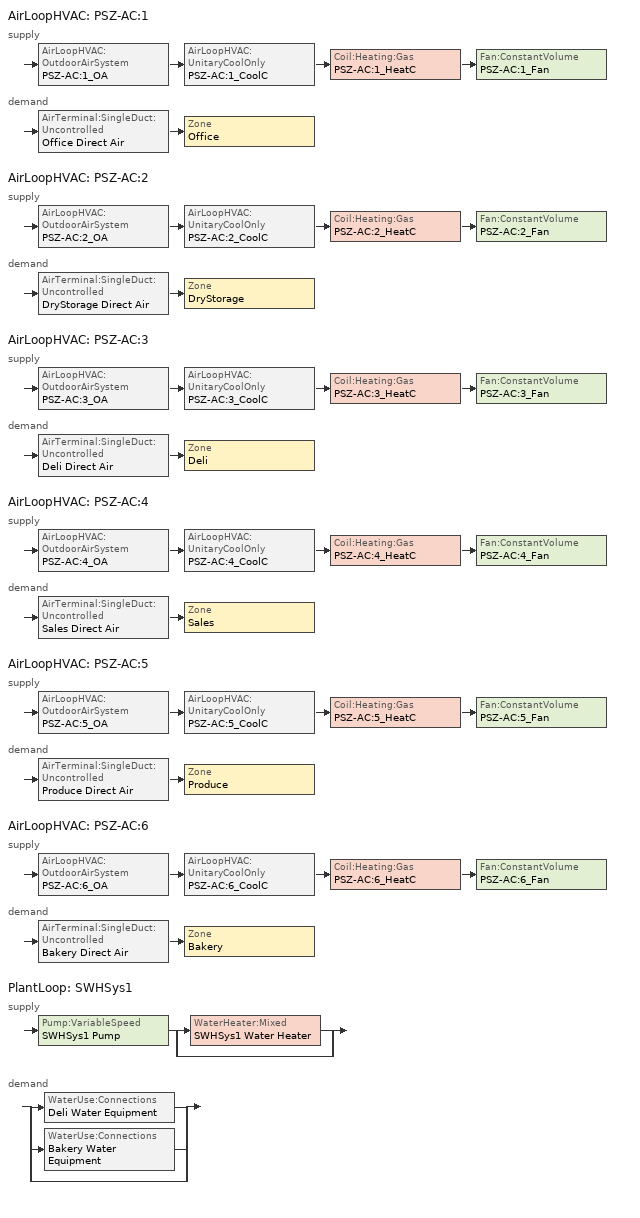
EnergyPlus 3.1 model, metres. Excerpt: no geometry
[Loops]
AirLoopHVAC 'PSZ-AC:1'
 supply: AirLoopHVAC:OutdoorAirSystem 'PSZ-AC:1_OA' > AirLoopHVAC:UnitaryCoolOnly 'PSZ-AC:1_CoolC' > Coil:Heating:Gas 'PSZ-AC:1_HeatC' > Fan:ConstantVolume 'PSZ-AC:1_Fan'
 demand: AirTerminal:SingleDuct:Uncontrolled 'Office Direct Air' > Zone 'Office'
AirLoopHVAC 'PSZ-AC:2'
 supply: AirLoopHVAC:OutdoorAirSystem 'PSZ-AC:2_OA' > AirLoopHVAC:UnitaryCoolOnly 'PSZ-AC:2_CoolC' > Coil:Heating:Gas 'PSZ-AC:2_HeatC' > Fan:ConstantVolume 'PSZ-AC:2_Fan'
 demand: AirTerminal:SingleDuct:Uncontrolled 'DryStorage Direct Air' > Zone 'DryStorage'
AirLoopHVAC 'PSZ-AC:3'
 supply: AirLoopHVAC:OutdoorAirSystem 'PSZ-AC:3_OA' > AirLoopHVAC:UnitaryCoolOnly 'PSZ-AC:3_CoolC' > Coil:Heating:Gas 'PSZ-AC:3_HeatC' > Fan:ConstantVolume 'PSZ-AC:3_Fan'
 demand: AirTerminal:SingleDuct:Uncontrolled 'Deli Direct Air' > Zone 'Deli'
AirLoopHVAC 'PSZ-AC:4'
 supply: AirLoopHVAC:OutdoorAirSystem 'PSZ-AC:4_OA' > AirLoopHVAC:UnitaryCoolOnly 'PSZ-AC:4_CoolC' > Coil:Heating:Gas 'PSZ-AC:4_HeatC' > Fan:ConstantVolume 'PSZ-AC:4_Fan'
 demand: AirTerminal:SingleDuct:Uncontrolled 'Sales Direct Air' > Zone 'Sales'
AirLoopHVAC 'PSZ-AC:5'
 supply: AirLoopHVAC:OutdoorAirSystem 'PSZ-AC:5_OA' > AirLoopHVAC:UnitaryCoolOnly 'PSZ-AC:5_CoolC' > Coil:Heating:Gas 'PSZ-AC:5_HeatC' > Fan:ConstantVolume 'PSZ-AC:5_Fan'
 demand: AirTerminal:SingleDuct:Uncontrolled 'Produce Direct Air' > Zone 'Produce'
AirLoopHVAC 'PSZ-AC:6'
 supply: AirLoopHVAC:OutdoorAirSystem 'PSZ-AC:6_OA' > AirLoopHVAC:UnitaryCoolOnly 'PSZ-AC:6_CoolC' > Coil:Heating:Gas 'PSZ-AC:6_HeatC' > Fan:ConstantVolume 'PSZ-AC:6_Fan'
 demand: AirTerminal:SingleDuct:Uncontrolled 'Bakery Direct Air' > Zone 'Bakery'
PlantLoop 'SWHSys1'
 supply: Pump:VariableSpeed 'SWHSys1 Pump' > split
  | WaterHeater:Mixed 'SWHSys1 Water Heater'
  | bypass
 demand: split
  | WaterUse:Connections 'Deli Water Equipment'
  | WaterUse:Connections 'Bakery Water Equipment'
  | bypass
[ComponentCost:LineItem]
Name | Line Item Type | Item | Cost per Each | Quantity | Cost per Unit of Output Capacity
Infiltration:Office | General | Office | 1 | 0.0617
People:Office | General | Office | 1 | 4.7797
LIGHTING EQUIP:Office | Lights | Office |  |  | 1
ElectricEquipment:Office:MiscPlug | General | Office | 1 | 0.717
Infiltration:DryStorage | General | DryStorage | 1 | 0.3371
People:DryStorage | General | DryStorage | 1 | 22.3258
LIGHTING EQUIP:DryStorage | Lights | DryStorage |  |  | 1
ElectricEquipment:DryStorage:MiscPlug | General | DryStorage | 1 | 5.0186
Infiltration:Deli | General | Deli | 1 | 0.1104
People:Deli | General | Deli | 1 | 19.3483
LIGHTING EQUIP:Deli | Lights | Deli |  |  | 1
ElectricEquipment:Deli:MiscPlug | General | Deli | 1 | 12.0899
GasEquipment:Deli:MiscGas | General | Deli | 1 | 6.0449
Infiltration:Sales | General | Sales | 1 | 0.7876
People:Sales | General | Sales | 1 | 200.1773
LIGHTING EQUIP:Sales | Lights | Sales |  |  | 1
ElectricEquipment:Sales:MiscPlug | General | Sales | 1 | 12.5082
Infiltration:Produce | General | Produce | 1 | 0.3253
People:Produce | General | Produce | 1 | 61.2485
LIGHTING EQUIP:Produce | Lights | Produce |  |  | 1
ElectricEquipment:Produce:MiscPlug | General | Produce | 1 | 3.8271
Infiltration:Bakery | General | Bakery | 1 | 0.1204
People:Bakery | General | Bakery | 1 | 17.9984
LIGHTING EQUIP:Bakery | Lights | Bakery |  |  | 1
ElectricEquipment:Bakery:MiscPlug | General | Bakery | 1 | 5.6232
GasEquipment:Bakery:MiscGas | General | Bakery | 1 | 11.2464
[Sizing:Zone] Zone Cooling Design Supply Air Temperature {C}=14; Zone Heating Design Supply Air Temperature {C}=40; Zone Cooling Design Supply Air Humidity Ratio {kg-H20/kg-air}=0.0085; Zone Heating Design Supply Air Humidity Ratio {kg-H20/kg-air}=0.008; Outdoor Air Method=Flow/Zone; Outside Air Flow per Zone Floor Area {(m3/s)/m2}=0; Cooling Design Air Flow Method {Flow/Zone | DesignDay | DesignDayWithLimit}=DesignDayWithLimit; Cooling Minimum Air Flow Fraction=0; Heating Design Air Flow Method {Flow/Zone | DesignDay}=DesignDay; Heating Design Air Flow Rate=0
Name | Outside Air Flow per Zone {m3/s} | Cooling Minimum Air Flow
Office | 0.00477969 | 0
DryStorage | 0.932834 | 0
Deli | 0.337078 | 0
Sales | 3.48741 | 0
Produce | 1.06705 | 0
Bakery | 0.156781 | 1.17987
[ZoneControl:Thermostat] Control Type Schedule=Dual Zone Control Type Sched
Name | Zone | Control 1
Office Thermostat | Office | Office DualSPSched
DryStorage Thermostat | DryStorage | DryStorage DualSPSched
Deli Thermostat | Deli | Deli DualSPSched
Sales Thermostat | Sales | Sales DualSPSched
Produce Thermostat | Produce | Produce DualSPSched
Bakery Thermostat | Bakery | Bakery DualSPSched
[ThermostatSetpoint:DualSetpoint] Heating Setpoint Temperature Schedule=HTGSETP_SCH; Cooling Setpoint Temperature Schedule=CLGSETP_SCH
Office DualSPSched; DryStorage DualSPSched; Deli DualSPSched; Sales DualSPSched; Produce DualSPSched; Bakery DualSPSched
[Zone equipment]
Office: Office Direct Air
DryStorage: DryStorage Direct Air
Deli: Deli Direct Air
Sales: Sales Direct Air
Produce: Produce Direct Air
Bakery: Bakery Exhaust Fan, Bakery Direct Air
[AirTerminal:SingleDuct:Uncontrolled] Availability Schedule=ALWAYS_ON; Maximum Air Flow Rate {m3/s}=AUTOSIZE
Office Direct Air; DryStorage Direct Air; Deli Direct Air; Sales Direct Air; Produce Direct Air; Bakery Direct Air
[SetpointManager:SingleZone:Reheat] Control Variable=Temperature; Minimum Supply Air Temperature C=10; Maximum Supply Air Temperature C=50
Name | Control Zone | Setpoint Node or NodeList
SupAirTemp MngrOffice | Office | PSZ-AC:1 Supply Equipment Outlet Node
SupAirTemp MngrDryStorage | DryStorage | PSZ-AC:2 Supply Equipment Outlet Node
SupAirTemp MngrDeli | Deli | PSZ-AC:3 Supply Equipment Outlet Node
SupAirTemp MngrSales | Sales | PSZ-AC:4 Supply Equipment Outlet Node
SupAirTemp MngrProduce | Produce | PSZ-AC:5 Supply Equipment Outlet Node
SupAirTemp MngrBakery | Bakery | PSZ-AC:6 Supply Equipment Outlet Node
[WaterUse:Connections]
Name | Water Use Equipment 1
Deli Water Equipment | Deli Water Equipment
Bakery Water Equipment | Bakery Water Equipment
[WaterUse:Equipment] Peak Flow Rate {m3/s}=5.25E-6; Flow Rate Fraction Schedule=BLDG_SWH_SCH
Name | Target Temperature Schedule | Hot Water Supply Temperature Schedule Name  {C} | Zone | Sensible Fraction Schedule | Latent Fraction Schedule
Deli Water Equipment | Deli Water Equipment Temp Sched | Deli Water Equipment Hot Supply Temp Sched | Deli | Deli Water Equipment Sensible fract sched | Deli Water Equipment Latent fract sched
Bakery Water Equipment | Bakery Water Equipment Temp Sched | Bakery Water Equipment Hot Supply Temp Sched | Bakery | Bakery Water Equipment Sensible fract sched | Bakery Water Equipment Latent fract sched
[Refrigeration:Case] Availablility Schedule=ALWAYS_ON; Rated Ambient Temperature {C}=23.88; Rated Ambient Relative Humidity {%}=55; Latent Case Credit Curve Type=CaseTemperatureMethod; Case Lighting Schedule=BLDG_LIGHT_SCH; Fraction Of Lighting Energy To Case=1; Minimum Anti-Sweat Heater Power per Unit Length {W/m}=0; Under Case HVAC Return Air Fraction=0
Name | Zone | Rated Total Cooling Capacity per Unit length {W/m} | Rated Latent Heat Ratio | Rated Runtime Fraction | Case Length {m} | Case Operating Temperature {C} | Latent Case Credit Curve | Standard Case Fan Power per Unit Length {W/m} | Operating Case Fan Power per Unit Length {W/m} | Standard Case Lighting Power per Unit Length {W/m} | Case Anti-Sweat Heater Power per Unit Length {W/m} | Anti-Sweat Heater Control Type {******} | Humidity At Zero Anti-Sweat Heater Energy {%} | Case Height {m} | Fraction of Anti-Sweat Heater Energy To Case | Case Defrost Power per Unit Length {W/m} | Case Defrost Type {*******} | Case Defrost Schedule | Case Defrost Drip-Down Schedule | Defrost Energy Correction Curve Type | Refrigerated Case Restocking Schedule | Case Credit Fraction Schedule | Case Defrost Type | Anti-Sweat Heater Control Type
Deli_Case:1_ MULTIDECKDIARYANDDELICASE | Deli | 1442.25 | 0.3 | 0.85 | 3 | 2.2 | Deli_Case:1_ MULTIDECKDIARYANDDELICASEMultiShelfVertical_LatentEnergyMult | 87.6 | 87.6 | 38.7 | 65.6 | None | 0 | 0 | 0.2 | 0 | OffCycle | Deli_Case:1_ MULTIDECKDIARYANDDELICASE_CaseDefrost2aDaySched | Deli_Case:1_ MULTIDECKDIARYANDDELICASE_CaseDripDown2aDaySched | None | Deli_Case:1_ MULTIDECKDIARYANDDELICASE_CaseStockingSched | Deli_Case:1_ MULTIDECKDIARYANDDELICASE_CaseCreditReduxSched
Deli_Case:2_WALKINFREEZER | Deli | 461.52 | 0.1 | 0.4 | 4.8 | 2.2 | Deli_Case:2_WALKINFREEZERSingleShelfHorizontal_LatentEnergyMult | 97.1 | 97.1 | 26.25 | 0 | None | 0 | 0 | 0 | 511.8 |  | Deli_Case:2_WALKINFREEZER_CaseDefrost2aDaySched | Deli_Case:2_WALKINFREEZER_CaseDripDown2aDaySched | None | Deli_Case:2_WALKINFREEZER_WalkInStockingSched | Deli_Case:2_WALKINFREEZER_CaseCreditReduxSched | ELECTRIC
Sales_Case:1_MEATDISPLAYCASE | Sales | 1442.25 | 0.1 | 0.85 | 33.58 | 2.2 | Sales_Case:1_MEATDISPLAYCASE_SingleShelfHorizontal_LatentEnergyMult | 87.6 | 87.6 | 38.7 | 65.6 | LINEAR | 35 | 1.5 | 0.2 | 443 |  | Sales_Case:1_MEATDISPLAYCASE_CaseDefrost2aDaySched | Sales_Case:1_MEATDISPLAYCASE_CaseDripDown2aDaySched |  | Sales_Case:1_MEATDISPLAYCASE_CaseStockingSched |  | ELECTRIC
Sales_Case:2_ MULTIDECKDIARYANDDELICASE | Sales | 1442.25 | 0.3 | 0.85 | 49.25 | 2.2 | Sales_Case:2_ MULTIDECKDIARYANDDELICASEMultiShelfVertical_LatentEnergyMult | 41 | 41 | 60 | 0 | None | 0 | 0 | 0.2 | 0 | OffCycle | Sales_Case:2_ MULTIDECKDIARYANDDELICASE_CaseDefrost2aDaySched | Sales_Case:2_ MULTIDECKDIARYANDDELICASE_CaseDripDown2aDaySched | None | Sales_Case:2_ MULTIDECKDIARYANDDELICASE_CaseStockingSched | Sales_Case:2_ MULTIDECKDIARYANDDELICASE_CaseCreditReduxSched
Sales_Case:3_GLASSDOORFROZENFOOD | Sales | 538.44 | 0.13 | 0.85 | 81.69 | -15 | Sales_Case:3_GLASSDOORFROZENFOODSingleShelfHorizontal_LatentEnergyMult | 65.6 | 65.6 | 108.3 | 233 |  | 1.5 | 1.5 | 0.2 | 1312 |  | Sales_Case:3_GLASSDOORFROZENFOOD_CaseDefrost2aDaySched | Sales_Case:3_GLASSDOORFROZENFOOD_CaseDripDown2aDaySched |  | Sales_Case:3_GLASSDOORFROZENFOOD_CaseStockingSched | Sales_Case:3_GLASSDOORFROZENFOOD_CaseCreditReduxSched | ELECTRIC | HeatBalanceMethod
Sales_Case:4_OPENWELLICECREAMDISPLAYCASE | Sales | 528.83 | 0.1 | 0.85 | 39.01 | -12 | Sales_Case:4_OPENWELLICECREAMDISPLAYCASESingleShelfHorizontal_LatentEnergyMult | 32.8 | 32.8 | 0 | 78.7 | LINEAR | 35 | 1.5 | 0.2 | 1378 |  | Sales_Case:4_OPENWELLICECREAMDISPLAYCASE_CaseDefrost2aDaySched | Sales_Case:4_OPENWELLICECREAMDISPLAYCASE_CaseDripDown2aDaySched | None | Sales_Case:4_OPENWELLICECREAMDISPLAYCASE_CaseStockingSched | Sales_Case:4_OPENWELLICECREAMDISPLAYCASE_CaseCreditReduxSched | ELECTRIC
Sales_Case:5_WALKINFREEZER | Sales | 461.52 | 0.1 | 0.4 | 10.44 | 2.2 | Sales_Case:5_WALKINFREEZERSingleShelfHorizontal_LatentEnergyMult | 97 | 97 | 26.25 | 0 | None | 0 | 0 | 0 | 511.8 |  | Sales_Case:5_WALKINFREEZER_CaseDefrost2aDaySched | Sales_Case:5_WALKINFREEZER_CaseDripDown2aDaySched | None | Sales_Case:5_WALKINFREEZER_WalkInStockingSched | Sales_Case:5_WALKINFREEZER_CaseCreditReduxSched | ELECTRIC
Sales_Case:6_WALKINFREEZER | Sales | 461.52 | 0.1 | 0.4 | 96.66 | 2.2 | Sales_Case:6_WALKINFREEZERSingleShelfHorizontal_LatentEnergyMult | 63 | 63 | 26.25 | 0 | None | 0 | 0 | 0 | 0 |  | Sales_Case:6_WALKINFREEZER_CaseDefrost2aDaySched | Sales_Case:6_WALKINFREEZER_CaseDripDown2aDaySched | None | Sales_Case:6_WALKINFREEZER_WalkInStockingSched | Sales_Case:6_WALKINFREEZER_CaseCreditReduxSched | NONE
Sales_Case:7_WALKINFREEZER | Sales | 615.36 | 0.1 | 0.4 | 38.1 | -23.3 | Sales_Case:7_WALKINFREEZERSingleShelfHorizontal_LatentEnergyMult | 105 | 105 | 26.25 | 0 | None | 0 | 0 | 0 | 761.15 |  | Sales_Case:7_WALKINFREEZER_CaseDefrost2aDaySched | Sales_Case:7_WALKINFREEZER_CaseDripDown2aDaySched | None | Sales_Case:7_WALKINFREEZER_WalkInStockingSched | Sales_Case:7_WALKINFREEZER_CaseCreditReduxSched | ELECTRIC
Produce_Case:1_ MULTIDECKDIARYANDDELICASE | Produce | 1442.25 | 0.3 | 0.85 | 30 | 2.2 | Produce_Case:1_ MULTIDECKDIARYANDDELICASEMultiShelfVertical_LatentEnergyMult | 41 | 41 | 60 | 0 | None | 0 | 0 | 0.2 | 0 | OffCycle | Produce_Case:1_ MULTIDECKDIARYANDDELICASE_CaseDefrost2aDaySched | Produce_Case:1_ MULTIDECKDIARYANDDELICASE_CaseDripDown2aDaySched | None | Produce_Case:1_ MULTIDECKDIARYANDDELICASE_CaseStockingSched | Produce_Case:1_ MULTIDECKDIARYANDDELICASE_CaseCreditReduxSched
Bakery_Case:1_WALKINFREEZER | Bakery | 461.52 | 0.1 | 0.4 | 2.4 | 2.2 | Bakery_Case:1_WALKINFREEZERSingleShelfHorizontal_LatentEnergyMult | 63 | 63 | 26.25 | 0 | None | 0 | 0 | 0 | 0 |  | Bakery_Case:1_WALKINFREEZER_CaseDefrost2aDaySched | Bakery_Case:1_WALKINFREEZER_CaseDripDown2aDaySched | None | Bakery_Case:1_WALKINFREEZER_WalkInStockingSched | Bakery_Case:1_WALKINFREEZER_CaseCreditReduxSched | NONE
[Refrigeration:CompressorRack]
RACKD: Heat Rejection Location {OUTDOORS | ZONE}=OUTDOORS; Design Compressor Rack COP {W/W}=1.3; Compressor Rack COP As Function Of Temperature Curve=RACKD_RackCOPfTCurve; Design Condenser Fan Power {W}=4500; Condenser Fan Power Function of Temperature Curve=RACKD_RackCondFanCurve2; Condenser Type=AIRCOOLED; Refrigeration Case Name or CaseList=Sales_Case:7_WALKINFREEZER
[Refrigeration:CaseList]
Name | Refrigerated Case List | Case 1 | Case 2 | Case 3 | Case 4
 | RACKAcase list | Deli_Case:1_ MULTIDECKDIARYANDDELICASE | Sales_Case:1_MEATDISPLAYCASE | Sales_Case:2_ MULTIDECKDIARYANDDELICASE | Produce_Case:1_ MULTIDECKDIARYANDDELICASE
 | RACKCcase list | Deli_Case:2_WALKINFREEZER | Sales_Case:5_WALKINFREEZER | Sales_Case:6_WALKINFREEZER | Bakery_Case:1_WALKINFREEZER
 | RACKBcase list | Sales_Case:3_GLASSDOORFROZENFOOD | Sales_Case:4_OPENWELLICECREAMDISPLAYCASE
[Fan:ZoneExhaust]
Bakery Exhaust Fan: Availability Schedule=Hours_of_operation; Fan Efficiency=0.35; Pressure Rise {Pa}=125; Maximum Flow Rate {m3/s} [*******]=1.1799
[AirLoopHVAC] Design Supply Air Flow Rate {m3/s}=AUTOSIZE
PSZ-AC:1; PSZ-AC:2; PSZ-AC:3; PSZ-AC:4; PSZ-AC:5; PSZ-AC:6
[SetpointManager:MixedAir]
Name | Control Variable {Temperature} | Control Variable | Setpoint Node or NodeList
PSZ-AC:1_CoolC SAT Manager; PSZ-AC:2_CoolC SAT Manager; PSZ-AC:3_CoolC SAT Manager; PSZ-AC:4_CoolC SAT Manager; PSZ-AC:5_CoolC SAT Manager; PSZ-AC:6_CoolC SAT Manager | Temperature
PSZ-AC:1_HeatC MixedAir Manager |  | Temperature | PSZ-AC:1_HeatC-PSZ-AC:1_FanNode
PSZ-AC:1_OAMixed Air Temp Manager |  | Temperature | PSZ-AC:1_OA-PSZ-AC:1_CoolCNode
PSZ-AC:2_HeatC MixedAir Manager |  | Temperature | PSZ-AC:2_HeatC-PSZ-AC:2_FanNode
PSZ-AC:2_OAMixed Air Temp Manager |  | Temperature | PSZ-AC:2_OA-PSZ-AC:2_CoolCNode
PSZ-AC:3_HeatC MixedAir Manager |  | Temperature | PSZ-AC:3_HeatC-PSZ-AC:3_FanNode
PSZ-AC:3_OAMixed Air Temp Manager |  | Temperature | PSZ-AC:3_OA-PSZ-AC:3_CoolCNode
PSZ-AC:4_HeatC MixedAir Manager |  | Temperature | PSZ-AC:4_HeatC-PSZ-AC:4_FanNode
PSZ-AC:4_OAMixed Air Temp Manager |  | Temperature | PSZ-AC:4_OA-PSZ-AC:4_CoolCNode
PSZ-AC:5_HeatC MixedAir Manager |  | Temperature | PSZ-AC:5_HeatC-PSZ-AC:5_FanNode
PSZ-AC:5_OAMixed Air Temp Manager |  | Temperature | PSZ-AC:5_OA-PSZ-AC:5_CoolCNode
PSZ-AC:6_HeatC MixedAir Manager |  | Temperature | PSZ-AC:6_HeatC-PSZ-AC:6_FanNode
PSZ-AC:6_OAMixed Air Temp Manager |  | Temperature | PSZ-AC:6_OA-PSZ-AC:6_CoolCNode
[Sizing:System] Type Of Load To Size On {Sensible}=Sensible; Design Outdoor Air Flow Rate {m3/s}=AUTOSIZE; Minimum System Air Flow Ratio=0.3; Preheat Design Temperature {C}=7; Preheat Design Humidity Ratio {kg-H2O/kg-air}=0.008; Precool Design Temperature {C}=12.8; Precool Design Humidity Ratio {kg-H2O/kg-air}=0.008; Central Cooling Design Supply Air Temperature {C}=12.8; Central Heating Design Supply Air Temperature {C}=40; Sizing Option {Coincident | NonCoincident}=NonCoincident; 100% Outdoor Air in Cooling {Yes | No}=No; 100% Outdoor Air in Heating {Yes | No}=No; Central Cooling Design Supply Air Humidity Ratio {kg-H2O/kg-air}=0.0085; Central Heating Design Supply Air Humidity Ratio {kg-H2O/kg-air}=0.008; Cooling Design Air Flow Method=DesignDay; Cooling Design Air Flow Rate {m3/s}=0; Heating Design Air Flow Method=DesignDay; Heating Design Air Flow Rate {m3/s}=0
PSZ-AC:1; PSZ-AC:2; PSZ-AC:3; PSZ-AC:4; PSZ-AC:5; PSZ-AC:6
[Controller:OutdoorAir] Minimum Outdoor Air Flow Rate {m3/s}=AUTOSIZE; Maximum Outdoor Air Flow Rate {m3/s}=AUTOSIZE; Economizer Control Action Type=ModulateFlow; Economizer Maximum Limit Dry-Bulb Temperature {C}=28; Economizer Maximum Limit Enthalpy {J/kg}=64000; Economizer Minimum Limit Dry-Bulb Temperature {C}=0; Lockout Type=NoLockout; Minimum Limit Type=FixedMinimum; Minimum Outdoor Air Schedule=MinOA_Sched
Name | Economizer Control Type
PSZ-AC:1_OA_Controller | NoEconomizer
PSZ-AC:2_OA_Controller; PSZ-AC:3_OA_Controller; PSZ-AC:4_OA_Controller; PSZ-AC:5_OA_Controller; PSZ-AC:6_OA_Controller | DifferentialDryBulb
[AirLoopHVAC:UnitaryCoolOnly] Availablility Schedule=ALWAYS_ON
Name | Cooling Coil
PSZ-AC:1_CoolC | PSZ-AC:1_CoolC DXCoil
PSZ-AC:2_CoolC | PSZ-AC:2_CoolC DXCoil
PSZ-AC:3_CoolC | PSZ-AC:3_CoolC DXCoil
PSZ-AC:4_CoolC | PSZ-AC:4_CoolC DXCoil
PSZ-AC:5_CoolC | PSZ-AC:5_CoolC DXCoil
PSZ-AC:6_CoolC | PSZ-AC:6_CoolC DXCoil
[Coil:Cooling:DX:SingleSpeed] Availablility Schedule=ALWAYS_ON; Rated Total Cooling Capacity {W}=AUTOSIZE; Rated Sensible Heat Ratio=AUTOSIZE; Rated Air Flow Rate {m3/s}=AUTOSIZE; Supply Air Fan Operating Mode=ContinuousFanWithCyclingCompressor
Name | Rated COP | Total Cooling Capacity Function of Temperature Curve | Total Cooling Capacity Function of Flow Fraction Curve Name) | Energy Input Ratio Function of Temperature Curve | Energy Input Ratio Function of Flow Fraction Curve | Part Load Fraction Correlation Curve
PSZ-AC:1_CoolC DXCoil | 4.06206 | PSZ-AC:1_CoolCStandard10Ton_CapFT | PSZ-AC:1_CoolCStandard10Ton_CapFF | PSZ-AC:1_CoolCStandard10Ton_EIRFT | PSZ-AC:1_CoolCStandard10Ton_EIRFFF | PSZ-AC:1_CoolCStandard10Ton_PLR
PSZ-AC:2_CoolC DXCoil | 3.46725 | PSZ-AC:2_CoolCStandard10Ton_CapFT | PSZ-AC:2_CoolCStandard10Ton_CapFF | PSZ-AC:2_CoolCStandard10Ton_EIRFT | PSZ-AC:2_CoolCStandard10Ton_EIRFFF | PSZ-AC:2_CoolCStandard10Ton_PLR
PSZ-AC:3_CoolC DXCoil | 3.4678 | PSZ-AC:3_CoolCStandard10Ton_CapFT | PSZ-AC:3_CoolCStandard10Ton_CapFF | PSZ-AC:3_CoolCStandard10Ton_EIRFT | PSZ-AC:3_CoolCStandard10Ton_EIRFFF | PSZ-AC:3_CoolCStandard10Ton_PLR
PSZ-AC:4_CoolC DXCoil | 3.49028 | PSZ-AC:4_CoolCStandard10Ton_CapFT | PSZ-AC:4_CoolCStandard10Ton_CapFF | PSZ-AC:4_CoolCStandard10Ton_EIRFT | PSZ-AC:4_CoolCStandard10Ton_EIRFFF | PSZ-AC:4_CoolCStandard10Ton_PLR
PSZ-AC:5_CoolC DXCoil | 3.46689 | PSZ-AC:5_CoolCStandard10Ton_CapFT | PSZ-AC:5_CoolCStandard10Ton_CapFF | PSZ-AC:5_CoolCStandard10Ton_EIRFT | PSZ-AC:5_CoolCStandard10Ton_EIRFFF | PSZ-AC:5_CoolCStandard10Ton_PLR
PSZ-AC:6_CoolC DXCoil | 3.46784 | PSZ-AC:6_CoolCStandard10Ton_CapFT | PSZ-AC:6_CoolCStandard10Ton_CapFF | PSZ-AC:6_CoolCStandard10Ton_EIRFT | PSZ-AC:6_CoolCStandard10Ton_EIRFFF | PSZ-AC:6_CoolCStandard10Ton_PLR
[Coil:Heating:Gas] Availablility Schedule=ALWAYS_ON; Nominal Capacity {W}=AUTOSIZE
Name | Gas Burner Efficiency
PSZ-AC:1_HeatC; PSZ-AC:2_HeatC; PSZ-AC:3_HeatC; PSZ-AC:5_HeatC; PSZ-AC:6_HeatC | 0.8
PSZ-AC:4_HeatC | 0.78
[Fan:ConstantVolume] Availablility Schedule=HVACOperationSchd; Maximum Flow Rate {m3/s}=AUTOSIZE; Motor In Airstream Fraction=1
Name | Fan Efficiency | Pressure Rise {Pa} | Motor Efficiency
PSZ-AC:1_Fan | 0.53625 | 622 | 0.825
PSZ-AC:2_Fan; PSZ-AC:3_Fan; PSZ-AC:5_Fan; PSZ-AC:6_Fan | 0.56875 | 622 | 0.875
PSZ-AC:4_Fan | 0.6006 | 1109.648 | 0.924
[PlantLoop]
SWHSys1: Fluid Type {WATER}=Water; Loop Equipment Operation Scheme=SWHSys1 Loop Operation Scheme List; Maximum Loop Temperature {C}=60; Minimum Loop Temperature {C}=10; Maximum Loop Flow Rate {m3/s}=AUTOSIZE; Minimum Loop Flow Rate {m3/s}=0; Loop Volume {m3}=AUTOSIZE; Load Distribution Scheme {OPTIMAL | SEQUENTIAL}=Optimal
[Sizing:Plant]
SWHSys1: Loop Type {COOLING | HEATING}=Heating; Design Loop Exit Temperature {C}=60; Design Loop Temperature Difference {C}=5
[SetpointManager:Scheduled]
SWHSys1 Loop Setpoint Manager: Control Variable {TEMP}=Temperature; Schedule=SWHSys1-Loop-Temp-Schedule; Setpoint Node=SWHSys1 Supply Outlet Node
[PlantEquipmentOperationSchemes]
SWHSys1 Loop Operation Scheme List: Control Scheme 1 Object Type {*******}=PlantEquipmentOperation:HeatingLoad; Control Scheme 1=SWHSys1 Operation Scheme; Control Scheme 1 Schedule=PlantOnSched
[PlantEquipmentOperation:HeatingLoad]
SWHSys1 Operation Scheme: Load Range 1 Lower Limit {W}=0; Load Range 1 Upper Limit {W}=1000000000000000; Priority Control 1 Equipment List=SWHSys1 Equipment List
[PlantEquipmentList]
SWHSys1 Equipment List: SWHSys1 Water Heater
[Pump:VariableSpeed]
SWHSys1 Pump: Rated Flow Rate {m3/s}=AUTOSIZE; Rated Pump Head {Pa} [179352 Pa = 60 ft]=0.1; Rated Power Consumption {W}=AUTOSIZE; Motor Efficiency=1; Fraction of Motor Inefficiencies to Fluid Stream=0; Coefficient 1 of the Part Load Performance Curve=0; Coefficient 2 of the Part Load Performance Curve=1; Coefficient 3 of the Part Load Performance Curve=0; Coefficient 4 of the Part Load Performance Curve=0; Minimum Flow Rate {m3/s}=0; Pump Control Type {Continuous | Intermittent}=Intermittent
[WaterHeater:Mixed]
SWHSys1 Water Heater: Tank Volume {m3}=0.4; Setpoint Temperature Schedule=SWHSys1 Water Heater Setpoint Temperature Schedule Name; Deadband Temperature Difference {deltaC}=2; Maximum Temperature Limit {C}=82.2222; Heater Control Type {Cycle | Modulate}=Cycle; Heater Maximum Capacity {W}=845000; Heater Fuel Type=NATURALGAS; Heater Thermal Efficiency=0.8; Off Cycle Parasitic Fuel Consumption Rate {W}=20; Off Cycle Parasitic Fuel Type=NATURALGAS; Off Cycle Parasitic Heat Fraction To Tank=0.8; On Cycle Parasitic Fuel Type=NATURALGAS; Ambient Temperature Indicator {Schedule | Zone | Outdoors}=SCHEDULE; Ambient Temperature Schedule=SWHSys1 Water Heater Ambient Temperature Schedule Name; Off Cycle Loss Coefficient to Ambient Temperature {W/K}=6; On Cycle Loss Coefficient to Ambient Temperature {W/K}=6; Use Side Effectiveness=1; Source Side Effectiveness=1; Use Side Design Flow Rate=AUTOSIZE; Source Side Design Flow Rate=AUTOSIZE; Indirect Water Heater Recovery Time=1.5
[Schedule:Compact]
Hours_of_operation; HVACOperationSchd: Through: 12/31, For: Weekdays SummerDesignDay, Until: 06:00, 0, Until: 22:00, 1, Until: 24:00, 0, For: Saturday WinterDesignDay, Until: 06:00, 0, Until: 22:00, 1, Until: 24:00, 0, For: Sunday Holidays AllOtherDays, Until: 06:00, 0, Until: 22:00, 1, Until: 24:00, 0
ALWAYS_ON; PlantOnSched; MinOA_Sched: Through: 12/31, For: AllDays, Until: 24:00, 1
BLDG_LIGHT_SCH: Through: 12/31, For: Weekdays, Until: 06:00, 0.05, Until: 08:00, 0.2, Until: 09:00, 0.5, Until: 18:00, 0.9, Until: 20:00, 0.6, Until: 21:00, 0.5, Until: 22:00, 0.2, Until: 24:00, 0.05, For: Saturday, Until: 06:00, 0.05, Until: 08:00, 0.1, Until: 09:00, 0.3, Until: 10:00, 0.6, Until: 18:00, 0.9, Until: 19:00, 0.5, Until: 21:00, 0.3, Until: 22:00, 0.1, Until: 24:00, 0.05, For: SummerDesignDay, Until: 24:00, 1, For: WinterDesignDay, Until: 24:00, 0, For: Sunday Holidays AllOtherDays, Until: 06:00, 0.05, Until: 10:00, 0.1, Until: 12:00, 0.4, Until: 17:00, 0.6, Until: 18:00, 0.4, Until: 22:00, 0.2, Until: 24:00, 0.05
BLDG_SWH_SCH: Through: 12/31, For: Weekdays SummerDesignDay, Until: 01:00, 0.04, Until: 03:00, 0.05, Until: 07:00, 0.04, Until: 08:00, 0.15, Until: 09:00, 0.23, Until: 10:00, 0.32, Until: 11:00, 0.41, Until: 12:00, 0.57, Until: 13:00, 0.62, Until: 14:00, 0.61, Until: 15:00, 0.5, Until: 16:00, 0.45, Until: 17:00, 0.46, Until: 18:00, 0.47, Until: 19:00, 0.42, Until: 20:00, 0.34, Until: 21:00, 0.33, Until: 22:00, 0.23, Until: 23:00, 0.13, Until: 24:00, 0.08, For: Saturday WinterDesignDay, Until: 01:00, 0.11, Until: 02:00, 0.1, Until: 03:00, 0.08, Until: 06:00, 0.06, Until: 07:00, 0.07, Until: 08:00, 0.2, Until: 09:00, 0.24, Until: 10:00, 0.27, Until: 11:00, 0.42, Until: 12:00, 0.54, Until: 13:00, 0.59, Until: 14:00, 0.6, Until: 15:00, 0.49, Until: 16:00, 0.48, Until: 17:00, 0.47, Until: 18:00, 0.46, Until: 19:00, 0.44, Until: 20:00, 0.36, Until: 21:00, 0.29, Until: 22:00, 0.22, Until: 23:00, 0.16, Until: 24:00, 0.13, For: Sunday Holidays AllOtherDays, Until: 03:00, 0.07, Until: 06:00, 0.06, Until: 07:00, 0.07, Until: 08:00, 0.1, Until: 09:00, 0.12, Until: 10:00, 0.14, Until: 11:00, 0.29, Until: 12:00, 0.31, Until: 14:00, 0.36, Until: 15:00, 0.34, Until: 16:00, 0.35, Until: 17:00, 0.37, Until: 18:00, 0.34, Until: 19:00, 0.25, Until: 20:00, 0.27, Until: 21:00, 0.21, Until: 22:00, 0.16, Until: 23:00, 0.1, Until: 24:00, 0.06
HTGSETP_SCH: Through: 12/31, For: Weekdays WinterDesignDay, Until: 06:00, 15.6, Until: 22:00, 21, Until: 24:00, 15.6, For SummerDesignDay, Until: 24:00, 15.6, For: Saturday, Until: 06:00, 15.6, Until: 22:00, 21, Until: 24:00, 15.6, For: Sunday Holidays AllOtherDays, Until:  6:00, 15.6, Until: 22:00, 21, Until: 24:00, 15.6
CLGSETP_SCH: Through: 12/31, For: Weekdays SummerDesignDay, Until: 06:00, 30, Until: 22:00, 24, Until: 24:00, 30, For: Saturday, Until: 06:00, 30, Until: 22:00, 24, Until: 24:00, 30, For WinterDesignDay, Until: 24:00, 30, For: Sunday Holidays AllOtherDays, Until: 6:00, 30, Until: 22:00, 24, Until: 24:00, 30
Dual Zone Control Type Sched: Through: 12/31, For: AllDays, Until: 24:00, 4
Deli Water Equipment Latent fract sched; Bakery Water Equipment Latent fract sched: Through: 12/31, For: AllDays, Until: 24:00, 0.05
Deli Water Equipment Sensible fract sched; Bakery Water Equipment Sensible fract sched: Through: 12/31, For: AllDays, Until: 24:00, 0.2
Deli Water Equipment Temp Sched; Bakery Water Equipment Temp Sched: Through: 12/31, For: AllDays, Until: 24:00, 43.3
Deli Water Equipment Hot Supply Temp Sched; Bakery Water Equipment Hot Supply Temp Sched: Through: 12/31, For: AllDays, Until: 24:00, 55
Deli_Case:1_ MULTIDECKDIARYANDDELICASE_CaseDefrost2aDaySched; Deli_Case:2_WALKINFREEZER_CaseDefrost2aDaySched; Sales_Case:1_MEATDISPLAYCASE_CaseDefrost2aDaySched; Sales_Case:2_ MULTIDECKDIARYANDDELICASE_CaseDefrost2aDaySched; Sales_Case:4_OPENWELLICECREAMDISPLAYCASE_CaseDefrost2aDaySched; Sales_Case:5_WALKINFREEZER_CaseDefrost2aDaySched; Sales_Case:6_WALKINFREEZER_CaseDefrost2aDaySched; Sales_Case:7_WALKINFREEZER_CaseDefrost2aDaySched; Produce_Case:1_ MULTIDECKDIARYANDDELICASE_CaseDefrost2aDaySched; Bakery_Case:1_WALKINFREEZER_CaseDefrost2aDaySched: On/Off, Through: 12/31, For:AllDays, Interpolate:Yes, Until: 11:00, 0, Until: 11:20, 1, Until: 23:00, 0, Until: 23:20, 1, Until: 24:00, 0
Deli_Case:1_ MULTIDECKDIARYANDDELICASE_CaseDripDown2aDaySched; Deli_Case:2_WALKINFREEZER_CaseDripDown2aDaySched; Sales_Case:1_MEATDISPLAYCASE_CaseDripDown2aDaySched; Sales_Case:2_ MULTIDECKDIARYANDDELICASE_CaseDripDown2aDaySched; Sales_Case:4_OPENWELLICECREAMDISPLAYCASE_CaseDripDown2aDaySched; Sales_Case:5_WALKINFREEZER_CaseDripDown2aDaySched; Sales_Case:6_WALKINFREEZER_CaseDripDown2aDaySched; Sales_Case:7_WALKINFREEZER_CaseDripDown2aDaySched; Produce_Case:1_ MULTIDECKDIARYANDDELICASE_CaseDripDown2aDaySched; Bakery_Case:1_WALKINFREEZER_CaseDripDown2aDaySched: On/Off, Through: 12/31, For:AllDays, Interpolate:Yes, Until: 11:00, 0, Until: 11:30, 1, Until: 23:00, 0, Until: 23:30, 1, Until: 24:00, 0
Deli_Case:1_ MULTIDECKDIARYANDDELICASE_CaseStockingSched; Sales_Case:1_MEATDISPLAYCASE_CaseStockingSched; Sales_Case:2_ MULTIDECKDIARYANDDELICASE_CaseStockingSched; Sales_Case:3_GLASSDOORFROZENFOOD_CaseStockingSched; Sales_Case:4_OPENWELLICECREAMDISPLAYCASE_CaseStockingSched; Produce_Case:1_ MULTIDECKDIARYANDDELICASE_CaseStockingSched: Any Number, Through: 12/31, For:AllDays, Until: 13:00, 0, Until: 14:00, 50, Until: 15:00, 35, Until: 24:00, 0
Deli_Case:1_ MULTIDECKDIARYANDDELICASE_CaseCreditReduxSched; Sales_Case:2_ MULTIDECKDIARYANDDELICASE_CaseCreditReduxSched; Sales_Case:3_GLASSDOORFROZENFOOD_CaseCreditReduxSched; Sales_Case:4_OPENWELLICECREAMDISPLAYCASE_CaseCreditReduxSched; Produce_Case:1_ MULTIDECKDIARYANDDELICASE_CaseCreditReduxSched: Fraction, Through: 12/31, For:AllDays, Interpolate:No, Until: 7:00, 0.2, Until: 21:00, 0.6, Until: 24:00, 0.2
Deli_Case:2_WALKINFREEZER_WalkInStockingSched; Sales_Case:5_WALKINFREEZER_WalkInStockingSched; Sales_Case:6_WALKINFREEZER_WalkInStockingSched; Sales_Case:7_WALKINFREEZER_WalkInStockingSched; Bakery_Case:1_WALKINFREEZER_WalkInStockingSched: Any Number, Through: 12/31, For: Tuesday Friday, Until: 4:00, 0, Until: 5:00, 725, Until: 6:00, 417, Until: 7:00, 290, Until: 24:00, 0, For: AllOtherDays, Until: 4:00, 0, Until: 5:00, 125, Until: 6:00, 117, Until: 7:00, 90, Until: 19:00, 0, Until: 20:00, 125, Until: 21:00, 117, Until: 22:00, 90, Until: 24:00, 0
Deli_Case:2_WALKINFREEZER_CaseCreditReduxSched; Sales_Case:5_WALKINFREEZER_CaseCreditReduxSched; Sales_Case:6_WALKINFREEZER_CaseCreditReduxSched; Sales_Case:7_WALKINFREEZER_CaseCreditReduxSched; Bakery_Case:1_WALKINFREEZER_CaseCreditReduxSched: Fraction, Through: 12/31, For:AllDays, Interpolate:No, Until: 7:00, 0.2, Until: 21:00, 0.4, Until: 24:00, 0.2
Sales_Case:3_GLASSDOORFROZENFOOD_CaseDefrost2aDaySched: On/Off, Through: 12/31, For:AllDays, Interpolate:Yes, Until: 8:00, 0, Until: 8:17, 1, Until: 18:00, 0, Until: 18:17, 1, Until: 24:00, 0
Sales_Case:3_GLASSDOORFROZENFOOD_CaseDripDown2aDaySched: On/Off, Through: 12/31, For:AllDays, Interpolate:Yes, Until: 8:00, 0, Until: 8:22, 1, Until: 18:00, 0, Until: 18:22, 1, Until: 24:00, 0
SWHSys1-Loop-Temp-Schedule; SWHSys1 Water Heater Setpoint Temperature Schedule Name: Through: 12/31, For: AllDays, Until: 24:00, 60
SWHSys1 Water Heater Ambient Temperature Schedule Name: Through: 12/31, For: AllDays, Until: 24:00, 22
[Curve:Cubic] Minimum Value of x=-35; Maximum Value of x=20
Name | Coefficient1 Constant | Coefficient2 x | Coefficient3 x**2 | Coefficient4 x**3
Deli_Case:1_ MULTIDECKDIARYANDDELICASEMultiShelfVertical_LatentEnergyMult; Sales_Case:2_ MULTIDECKDIARYANDDELICASEMultiShelfVertical_LatentEnergyMult; Produce_Case:1_ MULTIDECKDIARYANDDELICASEMultiShelfVertical_LatentEnergyMult | 0.0265263 | 0.00107803 | 6.02558e-05 | 1.23732e-06
Deli_Case:2_WALKINFREEZERSingleShelfHorizontal_LatentEnergyMult; Sales_Case:3_GLASSDOORFROZENFOODSingleShelfHorizontal_LatentEnergyMult; Sales_Case:5_WALKINFREEZERSingleShelfHorizontal_LatentEnergyMult; Sales_Case:6_WALKINFREEZERSingleShelfHorizontal_LatentEnergyMult; Sales_Case:7_WALKINFREEZERSingleShelfHorizontal_LatentEnergyMult; Bakery_Case:1_WALKINFREEZERSingleShelfHorizontal_LatentEnergyMult | 0.0236 | 0.0006 | 0 | 0
Sales_Case:1_MEATDISPLAYCASE_SingleShelfHorizontal_LatentEnergyMult; Sales_Case:4_OPENWELLICECREAMDISPLAYCASESingleShelfHorizontal_LatentEnergyMult | 0.0204 | 0.0002 | 0 | 0
[Curve:Quadratic]
Name | Coefficient1 Constant | Coefficient2 x | Coefficient3 x**2 | Minimum Value of x | Maximum Value of x
RACKD_RackCOPfTCurve | 1.7603 | -0.0377 | 0.0004 | 10 | 35
RACKD_RackCondFanCurve2 | 0 | 0.0286 | 0 | 0 | 35
PSZ-AC:1_CoolCStandard10Ton_CapFF; PSZ-AC:2_CoolCStandard10Ton_CapFF; PSZ-AC:3_CoolCStandard10Ton_CapFF; PSZ-AC:4_CoolCStandard10Ton_CapFF; PSZ-AC:5_CoolCStandard10Ton_CapFF; PSZ-AC:6_CoolCStandard10Ton_CapFF | 0.77136 | 0.34053 | -0.11088 | 0.75918 | 1.13877
PSZ-AC:1_CoolCStandard10Ton_EIRFFF; PSZ-AC:2_CoolCStandard10Ton_EIRFFF; PSZ-AC:3_CoolCStandard10Ton_EIRFFF; PSZ-AC:4_CoolCStandard10Ton_EIRFFF; PSZ-AC:5_CoolCStandard10Ton_EIRFFF; PSZ-AC:6_CoolCStandard10Ton_EIRFFF | 1.2055 | -0.32953 | 0.12308 | 0.75918 | 1.13877
PSZ-AC:1_CoolCStandard10Ton_PLR; PSZ-AC:2_CoolCStandard10Ton_PLR; PSZ-AC:3_CoolCStandard10Ton_PLR; PSZ-AC:4_CoolCStandard10Ton_PLR; PSZ-AC:5_CoolCStandard10Ton_PLR; PSZ-AC:6_CoolCStandard10Ton_PLR | 0.771 | 0.229 | 0 | 0 | 1
[Curve:Biquadratic] Minimum Value of x=17; Maximum Value of x=22; Minimum Value of y=29; Maximum Value of y=46
Name | Coefficient1 Constant | Coefficient2 x | Coefficient3 x**2 | Coefficient4 y | Coefficient5 y**2 | Coefficient6 x*y
PSZ-AC:1_CoolCStandard10Ton_CapFT; PSZ-AC:2_CoolCStandard10Ton_CapFT; PSZ-AC:3_CoolCStandard10Ton_CapFT; PSZ-AC:4_CoolCStandard10Ton_CapFT; PSZ-AC:5_CoolCStandard10Ton_CapFT; PSZ-AC:6_CoolCStandard10Ton_CapFT | 0.42415 | 0.04426 | -0.00042 | 0.00333 | -0.00008 | -0.00021
PSZ-AC:1_CoolCStandard10Ton_EIRFT; PSZ-AC:2_CoolCStandard10Ton_EIRFT; PSZ-AC:3_CoolCStandard10Ton_EIRFT; PSZ-AC:4_CoolCStandard10Ton_EIRFT; PSZ-AC:5_CoolCStandard10Ton_EIRFT; PSZ-AC:6_CoolCStandard10Ton_EIRFT | 1.23649 | -0.02431 | 0.00057 | -0.01434 | 0.00063 | -0.00038
